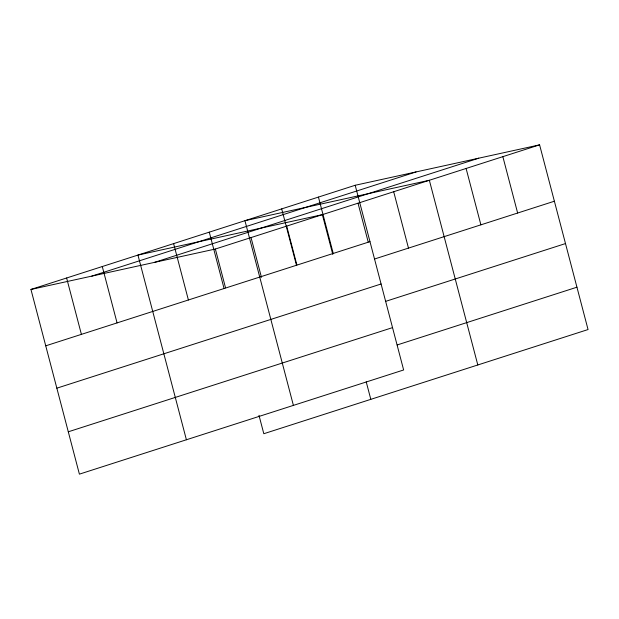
<?xml version="1.0" encoding="UTF-8"?>
<svg xmlns="http://www.w3.org/2000/svg" width="619" height="619" viewBox="0 0 619 619"><rect width="100%" height="100%" fill="white"/><g stroke="black" fill="none" stroke-linecap="round" stroke-linejoin="round"><path stroke-width="0.93" d="M355.19 185.274L403.642 369.969L79.402 474.146L30.95 289.452L355.19 185.274L539.598 144.854L588.05 329.548L263.81 433.726L258.982 415.318M91.805 276.113L416.045 171.935M154.502 262.371L478.742 158.193M30.95 289.452L215.358 249.031L539.598 144.854M45.736 345.828L369.976 241.642M374.642 258.974L554.384 201.221M56.847 388.175L381.087 283.989M385.753 301.321L565.495 243.569M68.291 431.799L392.531 327.621M397.197 344.953L576.939 287.201M502.852 156.661L517.639 213.029M466.099 168.469L480.893 224.836M477.806 364.97L429.354 180.276L244.946 220.697L293.398 405.391M393.692 191.735L408.478 248.103M358.022 203.194L368.204 242.006M318.437 197.082L333.231 253.45M332.782 254.394L322.36 214.654L137.952 255.074L186.404 439.769M366.224 381.853L370.812 399.348M286.69 226.113L296.872 264.924M281.691 208.889L296.486 265.257M251.028 237.572L261.45 277.312M215.358 249.031L225.54 287.85M209.284 232.156L224.07 288.524M173.614 243.615L188.4 299.991M102.282 266.534L117.068 322.909M66.62 277.993L81.406 334.368"/></g></svg>
